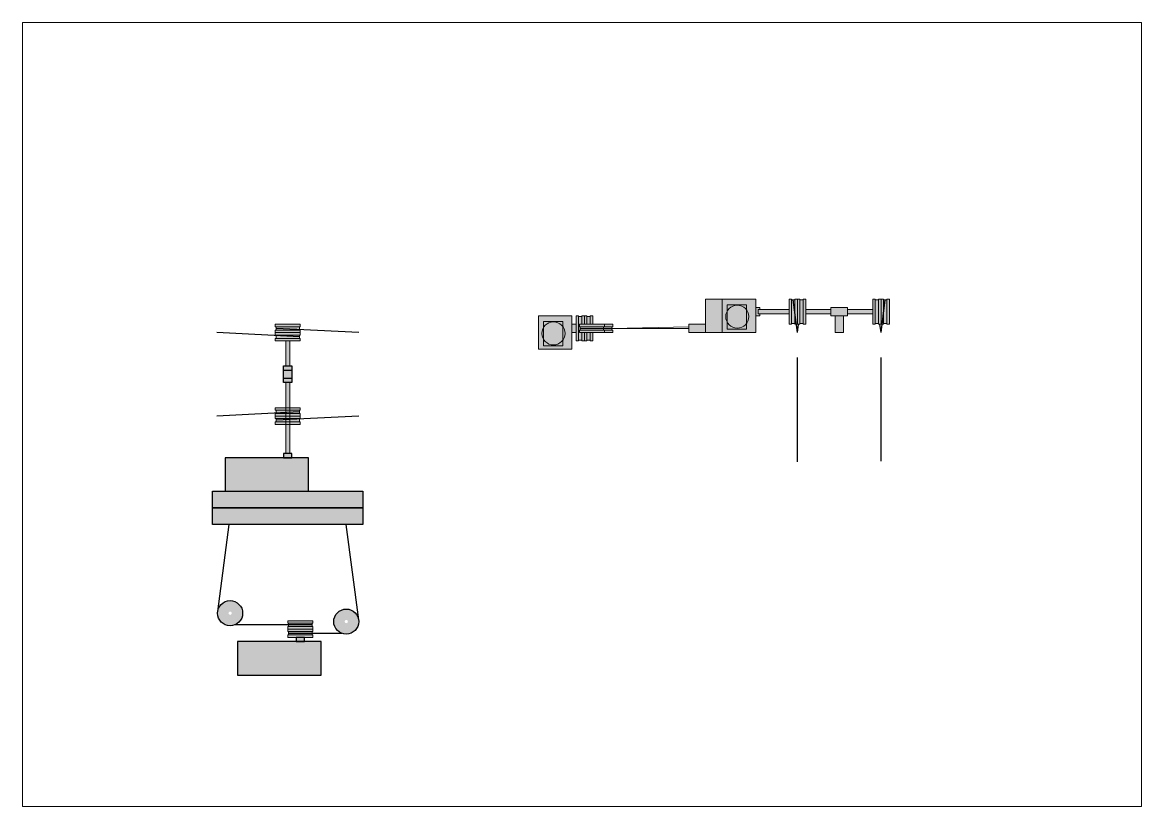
# Paper-space layout 'motor' of a CAD drawing. Header units: millimetres. Extents: x 29 to 262, y 20 to 183.
# The model-space entities are those that its viewports show. They can reach past a viewport. Long polylines and large blocks are cut down to what shows.
import ezdxf

# ---------------------------------------------------------------- set-up
doc = ezdxf.new("R2010")
doc.units = ezdxf.units.MM
doc.layers.add('motor', color=130, linetype='Continuous')
doc.layers.add('supports', color=90, linetype='Continuous')

msp = doc.modelspace()

# ---------------------------------------------------------------- hatches: boundary and pattern name
at = {"layer": 'motor', "transparency": 33554457}
h = msp.add_hatch(color=256, dxfattribs=at)
h.paths.add_polyline_path([(36.45, 42.86908, 0.5366961), (35.3, 42.79369), (35.3, 42.10631, 0.5366961), (36.45, 42.03092)], flags=0)
h.paths.add_polyline_path([(37, 43.5), (35, 43.5), (35, 41.5), (37, 41.5)])
h.paths.add_polyline_path([(36.45, 43.15), (36.45, 42.86908, -0.16423053), (36.59147, 42.45, -0.16423053), (36.45, 42.03092), (36.45, 41.7), (35.3, 41.7), (35.3, 42.10631, -0.13078713), (35.20853, 42.45, -0.13078713), (35.3, 42.79369), (35.3, 43.15)], flags=16)
h.paths.add_polyline_path([(36.45, 43.15), (35.9, 43.14147, -0.2340607), (36.45, 42.86908)], flags=0)
h.paths.add_polyline_path([(35.9, 43.14147), (35.3, 43.15), (35.3, 42.79369, -0.2688612)], flags=0)
h.paths.add_polyline_path([(35.3, 42.79369, 0.13078713), (35.20853, 42.45, 0.13078713), (35.3, 42.10631)], flags=0)
h.paths.add_polyline_path([(36.45, 42.03092, -0.5366961), (35.3, 42.10631), (35.3, 41.7), (36.45, 41.7)], flags=0)
h.paths.add_polyline_path([(36.45, 42.86908), (36.45, 42.03092, 0.16423053), (36.59147, 42.45, 0.16423053)], flags=0)
h.paths.add_polyline_path([(37.4, 43.45), (37.4, 43.5), (37.25, 43.5), (37.25, 43), (37.25, 42), (37.4, 42), (37.4, 42.05)])
h.paths.add_polyline_path([(37.25, 43), (37, 43), (37, 42.5), (37.25, 42.5)])
h.paths.add_polyline_path([(37.6, 43.45), (37.4, 43.45), (37.4, 42.05), (37.6, 42.05), (37.6, 42.5), (37.45, 42.5), (37.45, 42.65), (37.5, 42.65), (37.5, 42.85), (37.45, 42.85), (37.45, 43), (37.6, 43)])
h.paths.add_polyline_path([(37.75, 43.5), (37.6, 43.5), (37.6, 43.45), (37.6, 43), (37.75, 43)])
h.paths.add_polyline_path([(37.9, 43.45), (37.9, 43.5), (37.75, 43.5), (37.75, 43), (37.9, 43)])
h.paths.add_polyline_path([(38.1, 43.45), (37.9, 43.45), (37.9, 43), (38.1, 43)])
h.paths.add_polyline_path([(38.25, 43.5), (38.1, 43.5), (38.1, 43.45), (38.1, 43), (38.25, 43)])
h.paths.add_polyline_path([(38.95, 43), (37.45, 43), (37.45, 42.85), (37.5, 42.85), (38.9, 42.85), (38.95, 42.85)])
h.paths.add_polyline_path([(38.9, 42.85), (37.5, 42.85), (37.5, 42.75), (38.9, 42.75)])
h.paths.add_polyline_path([(38.9, 42.75), (37.5, 42.75), (37.5, 42.65), (38.9, 42.65)])
h.paths.add_polyline_path([(38.95, 42.65), (38, 42.65), (37.5, 42.65), (37.45, 42.65), (37.45, 42.5), (38.95, 42.5)])
h.paths.add_polyline_path([(39.45, 42.65), (39.4, 42.65), (38.95, 42.65), (38.95, 42.5), (39.45, 42.5)])
h.paths.add_polyline_path([(39.4, 42.75), (38.9, 42.75), (38.9, 42.65), (39.4, 42.65)])
h.paths.add_polyline_path([(39.4, 42.85), (38.9, 42.85), (38.9, 42.75), (39.4, 42.75)])
h.paths.add_polyline_path([(39.45, 43), (38.95, 43), (38.95, 42.85), (39.4, 42.85), (39.45, 42.85)])
h.paths.add_polyline_path([(37.75, 42.5), (37.6, 42.5), (37.6, 42.05), (37.6, 42), (37.75, 42)])
h.paths.add_polyline_path([(37.9, 42.5), (37.75, 42.5), (37.75, 42), (37.9, 42), (37.9, 42.05)])
h.paths.add_polyline_path([(38.1, 42.5), (37.9, 42.5), (37.9, 42.05), (38.1, 42.05)])
h.paths.add_polyline_path([(38.25, 42.5), (38.1, 42.5), (38.1, 42.05), (38.1, 42), (38.25, 42)])
h.paths.add_polyline_path([(45, 43), (44, 43), (44, 42.5), (45, 42.5)])
h.paths.add_polyline_path([(46, 44.5), (45, 44.5), (45, 42.5), (46, 42.5)])
h.paths.add_polyline_path([(47.45, 43.86908, 0.5366961), (46.3, 43.79369), (46.3, 43.10631, 0.5366961), (47.45, 43.03092)], flags=0)
h.paths.add_polyline_path([(46.3, 43.10631), (46.3, 42.7), (47.45, 42.7), (47.45, 43.03092, -0.5366961)], flags=0)
h.paths.add_polyline_path([(48, 44.5), (46, 44.5), (46, 42.5), (48, 42.5)])
h.paths.add_polyline_path([(46.3, 43.79369), (46.3, 44.15), (47.45, 44.15), (47.45, 43.86908, -0.16423053), (47.59147, 43.45, -0.16423053), (47.45, 43.03092), (47.45, 42.7), (46.3, 42.7), (46.3, 43.10631, -0.13078713), (46.20853, 43.45, -0.13078713)], flags=16)
h.paths.add_polyline_path([(47.45, 43.86908), (47.45, 44.15), (46.3, 44.15), (46.3, 43.79369, -0.5366961)], flags=0)
h.paths.add_polyline_path([(46.3, 43.79369, 0.13078713), (46.20853, 43.45, 0.13078713), (46.3, 43.10631)], flags=0)
h.paths.add_polyline_path([(47.45, 43.86908), (47.45, 43.03092, 0.16423053), (47.59147, 43.45, 0.16423053)], flags=0)
h.paths.add_polyline_path([(50, 43.875), (48.15, 43.875), (48.15, 43.625), (50, 43.625)])
h.paths.add_polyline_path([(48.15, 43.875), (48.25, 43.875), (48.25, 44), (48, 44), (48, 43.5), (48.25, 43.5), (48.25, 43.625), (48.15, 43.625)])
h.paths.add_polyline_path([(50.35, 43.67), (50.25, 44.45), (50.15, 44.45), (50.15, 43.05), (50.35, 43.05)])
h.paths.add_polyline_path([(50.15, 44.45), (50.15, 44.5), (50, 44.5), (50, 44), (50, 43), (50.15, 43), (50.15, 43.05)])
h.paths.add_polyline_path([(50.35, 44.45), (50.25, 44.45), (50.35, 43.67)], flags=17)
h.paths.add_polyline_path([(50.5, 44.5), (50.35, 44.5), (50.35, 44.45), (50.35, 43.67), (50.4359, 43), (50.5, 43)])
h.paths.add_polyline_path([(50.65, 44.45), (50.65, 44.5), (50.5, 44.5), (50.5, 43), (50.65, 43), (50.65, 43.05)])
h.paths.add_polyline_path([(50.85, 44.45), (50.65, 44.45), (50.65, 43.05), (50.85, 43.05)])
h.paths.add_polyline_path([(51, 44), (51, 44.5), (50.85, 44.5), (50.85, 44.45), (50.85, 43.05), (50.85, 43), (51, 43)])
h.paths.add_polyline_path([(50.35, 43.67), (50.35, 43.05), (50.35, 43), (50.4359, 43)], flags=17)
h.paths.add_polyline_path([(52.5, 43.875), (51, 43.875), (51, 43.625), (52.5, 43.625)])
h.paths.add_polyline_path([(53.5, 44), (52.5, 44), (52.5, 43.5), (52.75, 43.5), (53.25, 43.5), (53.5, 43.5)])
h.paths.add_polyline_path([(53.25, 43.5), (52.75, 43.5), (52.75, 42.5), (53.25, 42.5)])
h.paths.add_polyline_path([(55, 43.875), (53.5, 43.875), (53.5, 43.625), (55, 43.625)])
h.paths.add_polyline_path([(55.5, 44.5), (55.35, 44.5), (55.35, 44.45), (55.35, 43.05), (55.35, 43), (55.5, 43)])
h.paths.add_polyline_path([(55.35, 44.45), (55.15, 44.45), (55.15, 43.05), (55.35, 43.05)])
h.paths.add_polyline_path([(55.15, 44.45), (55.15, 44.5), (55, 44.5), (55, 44), (55, 43), (55.15, 43), (55.15, 43.05)])
h.paths.add_polyline_path([(55.75, 44.45), (55.65, 44.45), (55.65, 43.67)], flags=17)
h.paths.add_polyline_path([(55.65, 44.45), (55.65, 44.5), (55.5, 44.5), (55.5, 43), (55.5641, 43), (55.65, 43.67)])
h.paths.add_polyline_path([(55.65, 43.05), (55.65, 43.67), (55.5641, 43), (55.65, 43)], flags=17)
h.paths.add_polyline_path([(55.85, 44.45), (55.75, 44.45), (55.65, 43.67), (55.65, 43.05), (55.85, 43.05)])
h.paths.add_polyline_path([(56, 44), (56, 44.5), (55.85, 44.5), (55.85, 44.45), (55.85, 43.05), (55.85, 43), (56, 43)])
h = msp.add_hatch(color=256, dxfattribs=at)
h.paths.add_polyline_path([(21.25, 35), (16.25, 35), (16.25, 33), (21.25, 33)])
h.paths.add_polyline_path([(24.5, 33), (15.5, 33), (15.5, 32), (24.5, 32)])
h.paths.add_polyline_path([(24.5, 32), (15.5, 32), (15.5, 31), (24.5, 31)])
h.paths.add_polyline_path([(17.3, 25.7, 1), (15.8, 25.7, 1)])
h.paths.add_polyline_path([(16.45, 25.7, -1), (16.65, 25.7, -1)], flags=16)
h.paths.add_polyline_path([(24.25, 25.2, 1), (22.75, 25.2, 1)])
h.paths.add_polyline_path([(23.4, 25.2, -1), (23.6, 25.2, -1)], flags=16)
h.paths.add_polyline_path([(22, 24), (17, 24), (17, 22), (22, 22)])
h.paths.add_polyline_path([(21.45, 24.6), (20.05, 24.6), (20.05, 24.4), (21.45, 24.4)])
h.paths.add_polyline_path([(21.5, 24.75), (20, 24.75), (20, 24.6), (20.05, 24.6), (21.45, 24.6), (21.5, 24.6)])
h.paths.add_polyline_path([(21.5, 24.4), (21.45, 24.4), (20.05, 24.4), (20, 24.4), (20, 24.25), (20.5, 24.25), (21.5, 24.25)])
h.paths.add_polyline_path([(21, 24.25), (20.5, 24.25), (20.5, 24), (21, 24)])
h.paths.add_polyline_path([(21.5, 24.9), (21.45, 24.9), (20.05, 24.9), (20, 24.9), (20, 24.75), (21.5, 24.75)])
h.paths.add_polyline_path([(21.45, 25.1), (20.05, 25.1), (20.05, 24.9), (21.45, 24.9)])
h.paths.add_polyline_path([(21.5, 25.25), (20.5, 25.25), (20, 25.25), (20, 25.1), (20.05, 25.1), (21.45, 25.1), (21.5, 25.1)])
h.paths.add_polyline_path([(20.25, 35.25), (19.75, 35.25), (19.75, 35), (20.25, 35)])
h.paths.add_polyline_path([(20.125, 37), (19.875, 37), (19.875, 35.25), (20.125, 35.25)])
h.paths.add_polyline_path([(20.125, 37.15), (19.875, 37.15), (19.875, 37), (20.125, 37)])
h.paths.add_polyline_path([(20.75, 37.15), (20.7, 37.15), (20.125, 37.15), (20.125, 37), (20.75, 37)])
h.paths.add_polyline_path([(20.7, 37.32071), (20.125, 37.29167), (20.125, 37.15), (20.7, 37.15)])
h.paths.add_polyline_path([(20.125, 37.29167), (19.875, 37.27904), (19.875, 37.15), (20.125, 37.15)])
h.paths.add_polyline_path([(19.875, 37.15), (19.3, 37.15), (19.25, 37.15), (19.25, 37), (19.75, 37), (19.875, 37)])
h.paths.add_polyline_path([(19.875, 37.27904), (19.3, 37.25), (19.3, 37.15), (19.875, 37.15)])
h.paths.add_polyline_path([(19.875, 37.35), (19.3, 37.35), (19.3, 37.25), (19.875, 37.27904)])
h.paths.add_polyline_path([(19.875, 37.5), (19.25, 37.5), (19.25, 37.35), (19.3, 37.35), (19.875, 37.35)])
h.paths.add_polyline_path([(20.75, 37.5), (20.125, 37.5), (20.125, 37.35), (20.7, 37.35), (20.75, 37.35)])
h.paths.add_polyline_path([(20.125, 37.5), (19.875, 37.5), (19.875, 37.35), (20.125, 37.35)])
h.paths.add_polyline_path([(20.75, 37.65), (20.7, 37.65), (20.125, 37.65), (20.125, 37.5), (20.75, 37.5)])
h.paths.add_polyline_path([(20.125, 37.65), (19.875, 37.65), (19.875, 37.5), (20.125, 37.5)])
h.paths.add_polyline_path([(20.125, 37.35), (19.875, 37.35), (19.875, 37.27904), (20.125, 37.29167)])
h.paths.add_polyline_path([(20.7, 37.32071), (20.7, 37.35), (20.125, 37.35), (20.125, 37.29167)])
h.paths.add_polyline_path([(20.7, 37.75), (20.125, 37.72096), (20.125, 37.65), (20.7, 37.65)])
h.paths.add_polyline_path([(20.125, 37.72096), (19.875, 37.70833), (19.875, 37.65), (20.125, 37.65)])
h.paths.add_polyline_path([(20.125, 37.85), (19.875, 37.85), (19.875, 37.70833), (20.125, 37.72096)])
h.paths.add_polyline_path([(20.7, 37.85), (20.125, 37.85), (20.125, 37.72096), (20.7, 37.75)])
h.paths.add_polyline_path([(19.875, 37.85), (19.3, 37.85), (19.3, 37.67929), (19.875, 37.70833)])
h.paths.add_polyline_path([(19.875, 37.70833), (19.3, 37.67929), (19.3, 37.65), (19.875, 37.65)])
h.paths.add_polyline_path([(19.875, 37.65), (19.3, 37.65), (19.25, 37.65), (19.25, 37.5), (19.875, 37.5)])
h.paths.add_polyline_path([(19.875, 38), (19.75, 38), (19.25, 38), (19.25, 37.85), (19.3, 37.85), (19.875, 37.85)])
h.paths.add_polyline_path([(20.75, 38), (20.125, 38), (20.125, 37.85), (20.7, 37.85), (20.75, 37.85)])
h.paths.add_polyline_path([(20.125, 38), (19.875, 38), (19.875, 37.85), (20.125, 37.85)])
h.paths.add_polyline_path([(20.125, 39.5), (19.875, 39.5), (19.875, 38), (20.125, 38)])
h.paths.add_polyline_path([(20.25, 39.75), (19.75, 39.75), (19.75, 39.5), (20.25, 39.5)])
h.paths.add_polyline_path([(20.25, 40.25), (20, 40.25), (19.75, 40.25), (19.75, 39.75), (20.25, 39.75)])
h.paths.add_polyline_path([(20.25, 40.5), (19.75, 40.5), (19.75, 40.25), (20, 40.25), (20.25, 40.25)])
h.paths.add_polyline_path([(20.125, 42), (19.875, 42), (19.875, 40.5), (20.125, 40.5)])
h.paths.add_polyline_path([(20.75, 42.15), (20.7, 42.15), (19.3, 42.15), (19.25, 42.15), (19.25, 42), (19.75, 42), (20.75, 42)])
h.paths.add_polyline_path([(20.7, 42.25), (19.3, 42.32071), (19.3, 42.15), (20.7, 42.15)])
h.paths.add_polyline_path([(20.7, 42.35), (19.3, 42.35), (19.3, 42.32071), (20.7, 42.25)])
h.paths.add_polyline_path([(20.75, 42.5), (19.25, 42.5), (19.25, 42.35), (19.3, 42.35), (20.7, 42.35), (20.75, 42.35)])
h.paths.add_polyline_path([(20.75, 42.65), (20.7, 42.65), (19.3, 42.65), (19.25, 42.65), (19.25, 42.5), (20.75, 42.5)])
h.paths.add_polyline_path([(19.3, 42.75), (19.3, 42.65), (20.7, 42.65), (20.7, 42.67929)])
h.paths.add_polyline_path([(20.7, 42.85), (19.3, 42.85), (19.3, 42.75), (20.7, 42.67929)])
h.paths.add_polyline_path([(20.75, 43), (19.25, 43), (19.25, 42.85), (19.3, 42.85), (20.7, 42.85), (20.75, 42.85)])

# ---------------------------------------------------------------- linework, layer by layer
at = {"layer": 'motor', "lineweight": 9, "transparency": 33554664}
for p, q in [((50, 44.5), (50.15, 44.5)), ((50.15, 44.5), (50.15, 44.45)), ((50.15, 44.45), (50.35, 44.45)), ((50.15, 44.45), (50.15, 43.05)), ((50.35, 44.45), (50.35, 44.5)), ((50.35, 44.5), (50.5, 44.5)), ((50.35, 44.45), (50.35, 43.05)), ((50.65, 44.5), (50.5, 44.5)), ((50.65, 44.45), (50.65, 44.5)), ((50.85, 44.45), (50.65, 44.45)), ((50.65, 44.45), (50.65, 43.05)), ((51, 44.5), (50.85, 44.5)), ((50.85, 44.5), (50.85, 44.45)), ((50.85, 44.45), (50.85, 43.05)), ((55, 44.5), (55.15, 44.5)), ((55.15, 44.5), (55.15, 44.45)), ((55.15, 44.45), (55.35, 44.45)), ((55.15, 44.45), (55.15, 43.05)), ((55.35, 44.45), (55.35, 44.5)), ((55.35, 44.5), (55.5, 44.5)), ((55.35, 44.45), (55.35, 43.05)), ((55.65, 44.5), (55.5, 44.5)), ((55.65, 44.45), (55.65, 44.5)), ((55.85, 44.45), (55.65, 44.45)), ((55.65, 44.45), (55.65, 43.05)), ((56, 44.5), (55.85, 44.5)), ((55.85, 44.5), (55.85, 44.45)), ((55.85, 44.45), (55.85, 43.05)), ((48.25, 44), (48.25, 43.875)), ((48.25, 43.625), (48.25, 43.5)), ((19.25, 43), (19.25, 42.85)), ((20.75, 43), (20.75, 42.85)), ((37.25, 43.5), (37.4, 43.5)), ((37.4, 43.5), (37.4, 43.45)), ((37.4, 43.45), (37.6, 43.45)), ((37.4, 43.45), (37.4, 42.05)), ((37.45, 43), (37.45, 42.85)), ((37.6, 43.45), (37.6, 43.5)), ((37.6, 43.5), (37.75, 43.5)), ((37.6, 43.45), (37.6, 43)), ((37.9, 43.5), (37.75, 43.5)), ((37.9, 43.45), (37.9, 43.5)), ((38.1, 43.45), (37.9, 43.45)), ((37.9, 43.45), (37.9, 43)), ((38.25, 43.5), (38.1, 43.5)), ((38.1, 43.5), (38.1, 43.45)), ((38.1, 43.45), (38.1, 43)), ((38.95, 43), (38.95, 42.85)), ((39.45, 43), (39.45, 42.85)), ((50, 43), (50.15, 43)), ((50.15, 43), (50.15, 43.05)), ((50.15, 43.05), (50.35, 43.05)), ((50.35, 43.05), (50.35, 43)), ((50.35, 43), (50.5, 43)), ((50.65, 43), (50.5, 43)), ((50.85, 43.05), (50.65, 43.05)), ((50.65, 43.05), (50.65, 43)), ((50.85, 43), (50.85, 43.05)), ((51, 43), (50.85, 43)), ((55, 43), (55.15, 43)), ((55.15, 43), (55.15, 43.05)), ((55.15, 43.05), (55.35, 43.05)), ((55.35, 43.05), (55.35, 43)), ((55.35, 43), (55.5, 43)), ((55.65, 43), (55.5, 43)), ((55.85, 43.05), (55.65, 43.05)), ((55.65, 43.05), (55.65, 43)), ((55.85, 43), (55.85, 43.05)), ((56, 43), (55.85, 43)), ((19.25, 42.85), (19.3, 42.85)), ((19.3, 42.65), (19.25, 42.65)), ((19.25, 42.65), (19.25, 42.5)), ((19.25, 42.35), (19.25, 42.5)), ((19.3, 42.35), (19.25, 42.35)), ((19.3, 42.85), (19.3, 42.65)), ((19.3, 42.85), (20.7, 42.85)), ((19.3, 42.65), (20.7, 42.65)), ((19.3, 42.15), (19.3, 42.35)), ((19.3, 42.35), (20.7, 42.35)), ((20.75, 42.85), (20.7, 42.85)), ((20.7, 42.85), (20.7, 42.65)), ((20.7, 42.65), (20.75, 42.65)), ((20.7, 42.15), (20.7, 42.35)), ((20.7, 42.35), (20.75, 42.35)), ((20.75, 42.65), (20.75, 42.5)), ((20.75, 42.35), (20.75, 42.5)), ((37.45, 42.85), (37.5, 42.85)), ((37.5, 42.65), (37.45, 42.65)), ((37.5, 42.85), (37.5, 42.65)), ((37.5, 42.85), (38.9, 42.85)), ((43.99917, 42.75), (37.5, 42.75)), ((37.5, 42.65), (38.9, 42.65)), ((37.6, 42.5), (37.6, 42.05)), ((37.9, 42.5), (37.9, 42.05)), ((37.95, 42.85), (38, 42.85)), ((38, 42.65), (37.95, 42.65)), ((38, 42.85), (39.4, 42.85)), ((38, 42.65), (39.4, 42.65)), ((38.1, 42.5), (38.1, 42.05)), ((38.95, 42.85), (38.9, 42.85)), ((38.9, 42.85), (38.9, 42.65)), ((38.9, 42.65), (38.95, 42.65)), ((38.95, 42.65), (38.95, 42.5)), ((44, 42.85), (39.4, 42.75)), ((39.45, 42.85), (39.4, 42.85)), ((39.4, 42.85), (39.4, 42.65)), ((39.4, 42.65), (39.45, 42.65)), ((39.45, 42.65), (39.45, 42.5)), ((19.25, 42), (19.25, 42.15)), ((19.25, 42.15), (19.3, 42.15)), ((19.3, 42.15), (20.7, 42.15)), ((20.75, 42.15), (20.7, 42.15)), ((20.75, 42), (20.75, 42.15)), ((37.25, 42), (37.4, 42)), ((37.4, 42), (37.4, 42.05)), ((37.4, 42.05), (37.6, 42.05)), ((37.6, 42.05), (37.6, 42)), ((37.6, 42), (37.75, 42)), ((37.9, 42), (37.75, 42)), ((38.1, 42.05), (37.9, 42.05)), ((37.9, 42.05), (37.9, 42)), ((38.1, 42), (38.1, 42.05)), ((38.25, 42), (38.1, 42)), ((19.25, 38), (19.25, 37.85)), ((19.25, 37.85), (19.3, 37.85)), ((19.3, 37.65), (19.25, 37.65)), ((19.25, 37.65), (19.25, 37.5)), ((19.3, 37.85), (19.3, 37.65)), ((19.3, 37.85), (20.7, 37.85)), ((19.3, 37.65), (20.7, 37.65)), ((20.75, 37.85), (20.7, 37.85)), ((20.7, 37.85), (20.7, 37.65)), ((20.7, 37.65), (20.75, 37.65)), ((20.75, 38), (20.75, 37.85)), ((20.75, 37.65), (20.75, 37.5)), ((19.25, 37.35), (19.25, 37.5)), ((19.3, 37.35), (19.25, 37.35)), ((19.25, 37), (19.25, 37.15)), ((19.25, 37.15), (19.3, 37.15)), ((19.3, 37.15), (19.3, 37.35)), ((19.3, 37.35), (20.7, 37.35)), ((19.3, 37.15), (20.7, 37.15)), ((20.7, 37.35), (20.75, 37.35)), ((20.7, 37.15), (20.7, 37.35)), ((20.75, 37.15), (20.7, 37.15)), ((20.75, 37.35), (20.75, 37.5)), ((20.75, 37), (20.75, 37.15)), ((20, 25.25), (20, 25.1)), ((20, 25.1), (20.05, 25.1)), ((20.05, 24.9), (20, 24.9)), ((20, 24.9), (20, 24.75)), ((20.05, 25.1), (20.05, 24.9)), ((20.05, 25.1), (21.45, 25.1)), ((20.05, 24.9), (21.45, 24.9)), ((21.5, 25.1), (21.45, 25.1)), ((21.45, 25.1), (21.45, 24.9)), ((21.45, 24.9), (21.5, 24.9)), ((21.5, 25.25), (21.5, 25.1)), ((21.5, 24.9), (21.5, 24.75)), ((20, 24.6), (20, 24.75)), ((20.05, 24.6), (20, 24.6)), ((20, 24.25), (20, 24.4)), ((20, 24.4), (20.05, 24.4)), ((20.05, 24.4), (20.05, 24.6)), ((20.05, 24.6), (21.45, 24.6)), ((20.05, 24.4), (21.45, 24.4)), ((21.45, 24.6), (21.5, 24.6)), ((21.45, 24.4), (21.45, 24.6)), ((21.5, 24.4), (21.45, 24.4)), ((21.5, 24.6), (21.5, 24.75)), ((21.5, 24.25), (21.5, 24.4))]:
    msp.add_line(p, q, dxfattribs=at)
at = {"layer": 'motor', "transparency": 33554664}
for p, q in [((50.5, 42.5), (50.25, 44.45)), ((55.5, 42.5), (55.75, 44.45)), ((50.5, 42.5), (50.5641, 43)), ((55.5, 42.5), (55.4359, 43)), ((20.7, 42.25), (15.75, 42.5)), ((24.25, 42.5), (19.3, 42.75)), ((50.5, 34.75), (50.5, 41)), ((55.5, 37.5), (55.5, 41)), ((55.5, 34.8), (55.5, 41)), ((20.7, 37.75), (15.75, 37.5)), ((24.25, 37.5), (19.3, 37.25)), ((15.80658, 25.79912), (16.5, 31)), ((24.2437, 25.29698), (23.5, 31)), ((21.45, 25), (16.81926, 25)), ((20.05, 24.5), (23.23074, 24.5))]:
    msp.add_line(p, q, dxfattribs=at)
at = {"layer": 'motor', "lineweight": 9, "transparency": 33554664}
for points in [[(45, 42.5), (46, 42.5), (46, 44.5), (45, 44.5)], [(46.3, 44.15), (47.45, 44.15), (47.45, 42.7), (46.3, 42.7)], [(48.15, 43.875), (50, 43.875), (50, 43.625), (48.15, 43.625)], [(35.3, 43.15), (36.45, 43.15), (36.45, 41.7), (35.3, 41.7)], [(44, 42.5), (45, 42.5), (45, 43), (44, 43)]]:
    msp.add_lwpolyline(points, close=True, dxfattribs=at)
for points in [[(46, 42.5), (46, 44.5), (48, 44.5), (48, 42.5), (46, 42.5)], [(50, 44), (50, 44.5), (50.15, 44.5)], [(50.35, 44.5), (50.5, 44.5), (50.5, 43), (50.35, 43)], [(50.65, 44.5), (50.5, 44.5), (50.5, 43), (50.65, 43)], [(51, 44), (51, 44.5), (50.85, 44.5)], [(55, 44), (55, 44.5), (55.15, 44.5)], [(55.35, 44.5), (55.5, 44.5), (55.5, 43), (55.35, 43)], [(55.65, 44.5), (55.5, 44.5), (55.5, 43), (55.65, 43)], [(56, 44), (56, 44.5), (55.85, 44.5)], [(48.25, 44), (48, 44), (48, 43.5)], [(50.15, 43), (50, 43), (50, 44)], [(50.85, 43), (51, 43), (51, 44)], [(52.5, 43.875), (51, 43.875), (51, 43.625), (52.5, 43.625)], [(52.75, 43.5), (52.5, 43.5), (52.5, 44), (53.5, 44), (53.5, 43.5), (52.75, 43.5)], [(53.5, 43.625), (55, 43.625), (55, 43.875), (53.5, 43.875)], [(55.15, 43), (55, 43), (55, 44)], [(55.85, 43), (56, 43), (56, 44)], [(20.75, 43), (19.25, 43), (19.25, 42.85)], [(35, 41.5), (35, 43.5), (37, 43.5), (37, 41.5), (35, 41.5)], [(37.25, 43), (37, 43), (37, 42.5)], [(37.25, 43), (37.25, 43.5), (37.4, 43.5)], [(37.4, 42), (37.25, 42), (37.25, 43)], [(38.95, 42.85), (38.95, 43), (37.45, 43)], [(37.6, 43.5), (37.75, 43.5), (37.75, 43)], [(37.9, 43.5), (37.75, 43.5), (37.75, 43)], [(39.45, 42.85), (39.45, 43), (37.95, 43)], [(38.25, 43), (38.25, 43.5), (38.1, 43.5)], [(48, 43.5), (48.25, 43.5)], [(52.75, 42.5), (52.75, 43.5), (53.25, 43.5), (53.25, 42.5), (52.75, 42.5)], [(19.25, 42.65), (19.25, 42.5), (20.75, 42.5), (20.75, 42.65)], [(19.25, 42.35), (19.25, 42.5), (20.75, 42.5), (20.75, 42.35)], [(37, 42.5), (37.25, 42.5)], [(37.45, 42.65), (37.45, 42.5), (38.95, 42.5), (38.95, 42.65)], [(37.75, 42.5), (37.75, 42), (37.6, 42)], [(37.75, 42.5), (37.75, 42), (37.9, 42)], [(37.95, 42.5), (37.95, 42.5), (39.45, 42.5), (39.45, 42.65)], [(38.1, 42), (38.25, 42), (38.25, 42.5)], [(19.75, 42), (19.25, 42), (19.25, 42.15)], [(20.75, 42.15), (20.75, 42), (19.75, 42)], [(19.875, 40.5), (19.875, 42)], [(20.125, 42), (20.125, 40.5)], [(20.125, 39.5), (20.125, 35.25), (19.875, 35.25), (19.875, 39.5)], [(19.75, 38), (19.25, 38), (19.25, 37.85)], [(19.25, 37.65), (19.25, 37.5), (20.75, 37.5), (20.75, 37.65)], [(20.75, 37.85), (20.75, 38), (19.75, 38)], [(19.25, 37.35), (19.25, 37.5), (20.75, 37.5), (20.75, 37.35)], [(19.75, 37), (19.25, 37), (19.25, 37.15)], [(20.75, 37.15), (20.75, 37), (19.75, 37)], [(20.5, 25.25), (20, 25.25), (20, 25.1)], [(20, 24.9), (20, 24.75), (21.5, 24.75), (21.5, 24.9)], [(21.5, 25.1), (21.5, 25.25), (20.5, 25.25)], [(20, 24.6), (20, 24.75), (21.5, 24.75), (21.5, 24.6)], [(20.5, 24.25), (20, 24.25), (20, 24.4)], [(21.5, 24.4), (21.5, 24.25), (20.5, 24.25)]]:
    msp.add_lwpolyline(points, dxfattribs=at)
at = {"layer": 'motor', "transparency": 33554664}
for points in [[(20.25, 40), (20.25, 39.5), (19.75, 39.5), (19.75, 40.5), (20.25, 40.5), (20.25, 40)], [(20, 40.25), (20.25, 40.25), (20.25, 39.75), (19.75, 39.75), (19.75, 40.25), (20, 40.25)], [(21.25, 33), (21.25, 35), (16.25, 35), (16.25, 33), (21.25, 33)], [(20.25, 35), (20.25, 35.25), (19.75, 35.25), (19.75, 35), (20.25, 35)], [(15.5, 32), (15.5, 33), (24.5, 33), (24.5, 32), (15.5, 32)], [(15.5, 31), (15.5, 32), (24.5, 32), (24.5, 31), (15.5, 31)], [(21, 24), (21, 24.25), (20.5, 24.25), (20.5, 24), (21, 24)], [(22, 22), (22, 24), (17, 24), (17, 22), (22, 22)]]:
    msp.add_lwpolyline(points, dxfattribs=at)
at = {"layer": 'motor', "lineweight": 9, "transparency": 33554664}
for centre in [(46.9, 43.45), (35.9, 42.45)]:
    msp.add_circle(centre, 0.69147, dxfattribs=at)
at = {"layer": 'motor', "transparency": 33554664}
for centre in [(16.55, 25.7), (23.5, 25.2)]:
    msp.add_circle(centre, 0.75, dxfattribs=at)

psp = doc.layouts.new('motor')

# ---------------------------------------------------------------- viewports
at = {"layer": 'supports', "transparency": 33554664, "view_target_point": (22.675, 39.1)}
vp = psp.add_viewport(center=(145.29, 101.83), size=(232.46, 162.9325), view_center_point=(14.93162, -1.50771), view_height=46.9419585, dxfattribs=at)
vp.frozen_layers = ['supports']

doc.saveas('drawing.dxf')
